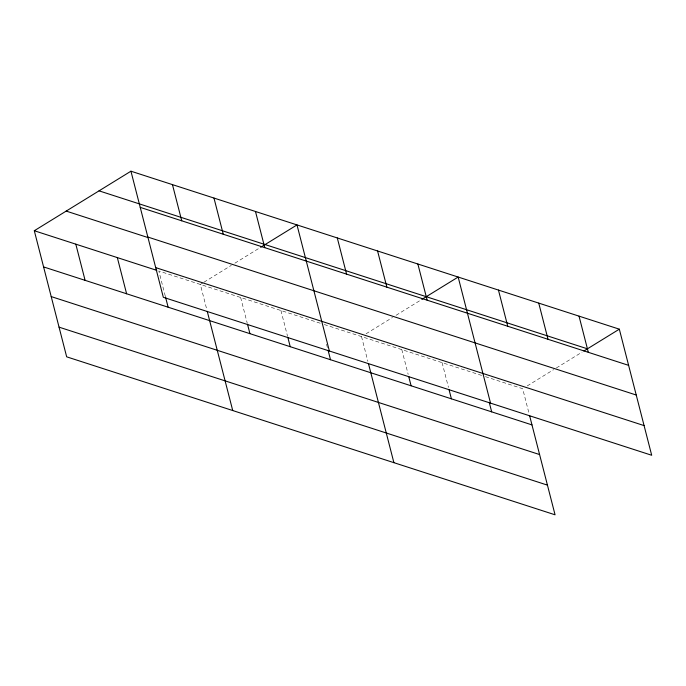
<?xml version="1.0" encoding="UTF-8"?>
<svg xmlns="http://www.w3.org/2000/svg" width="686" height="686" viewBox="0 0 686 686"><rect width="100%" height="100%" fill="white"/><g stroke="black" fill="none" stroke-linecap="round" stroke-linejoin="round"><path stroke-width="0.51" stroke-dasharray="3.43 2.57" d="M203.082 282.769L200.346 284.45L206.718 309.257M203.991 282.203L231.328 265.362M234.904 263.158L259.771 247.843M366.075 333.773L392.495 317.498M396.071 315.294L420.938 299.971M527.242 385.909L553.662 369.625M556.355 367.97L582.105 352.107M320.216 323.226L158.835 271.021L165.206 295.829M324.246 324.529L482.395 375.679M485.414 376.657L522.681 388.713L529.318 414.558M442.101 362.645L448.473 387.453M401.807 349.611L408.179 374.419M361.513 336.577L367.885 361.393M326.536 344.226L327.591 348.359M280.934 310.518L287.571 336.354M240.64 297.484L247.277 323.329"/><path stroke-width="1.03" d="M529.583 415.587L555.06 514.8L66.671 356.823L34.3 230.736L130.94 171.2L619.329 329.177L651.7 455.264L163.319 297.287L130.94 171.2M260.663 247.294L296.995 224.914L329.366 351M421.83 299.422L458.162 277.041L490.533 403.128M583.88 351.009L619.329 329.177M99.05 190.845L587.43 348.822M140.236 207.378L628.616 365.355M147.85 237.047L636.231 395.025M66.19 211.091L148.202 237.622M155.696 267.617L644.085 425.594M34.3 230.736L156.811 270.37M43.587 266.914L531.976 424.891M51.21 296.592L539.59 454.561M59.056 327.153L547.437 485.131M579.035 316.143L588.322 352.321M538.742 303.109L548.028 339.287M498.448 290.075L507.743 326.253M489.29 402.553L491.682 411.857M417.868 264.007L427.155 300.185M449.004 389.519L451.388 398.823M377.574 250.973L386.87 287.151M408.71 376.494L411.094 385.789M337.289 237.948L346.576 274.126M368.416 363.46L393.893 462.673M328.122 350.426L330.515 359.73M255.484 211.485L264.77 247.663M287.837 337.392L290.221 346.696M247.543 324.358L249.927 333.662M213.972 198.057L223.259 234.235M207.249 311.324L232.725 410.537M172.46 184.628L181.747 220.806M165.472 296.867L168.13 307.199M117.323 257.593L126.61 293.771M75.812 244.165L85.098 280.342"/></g></svg>
